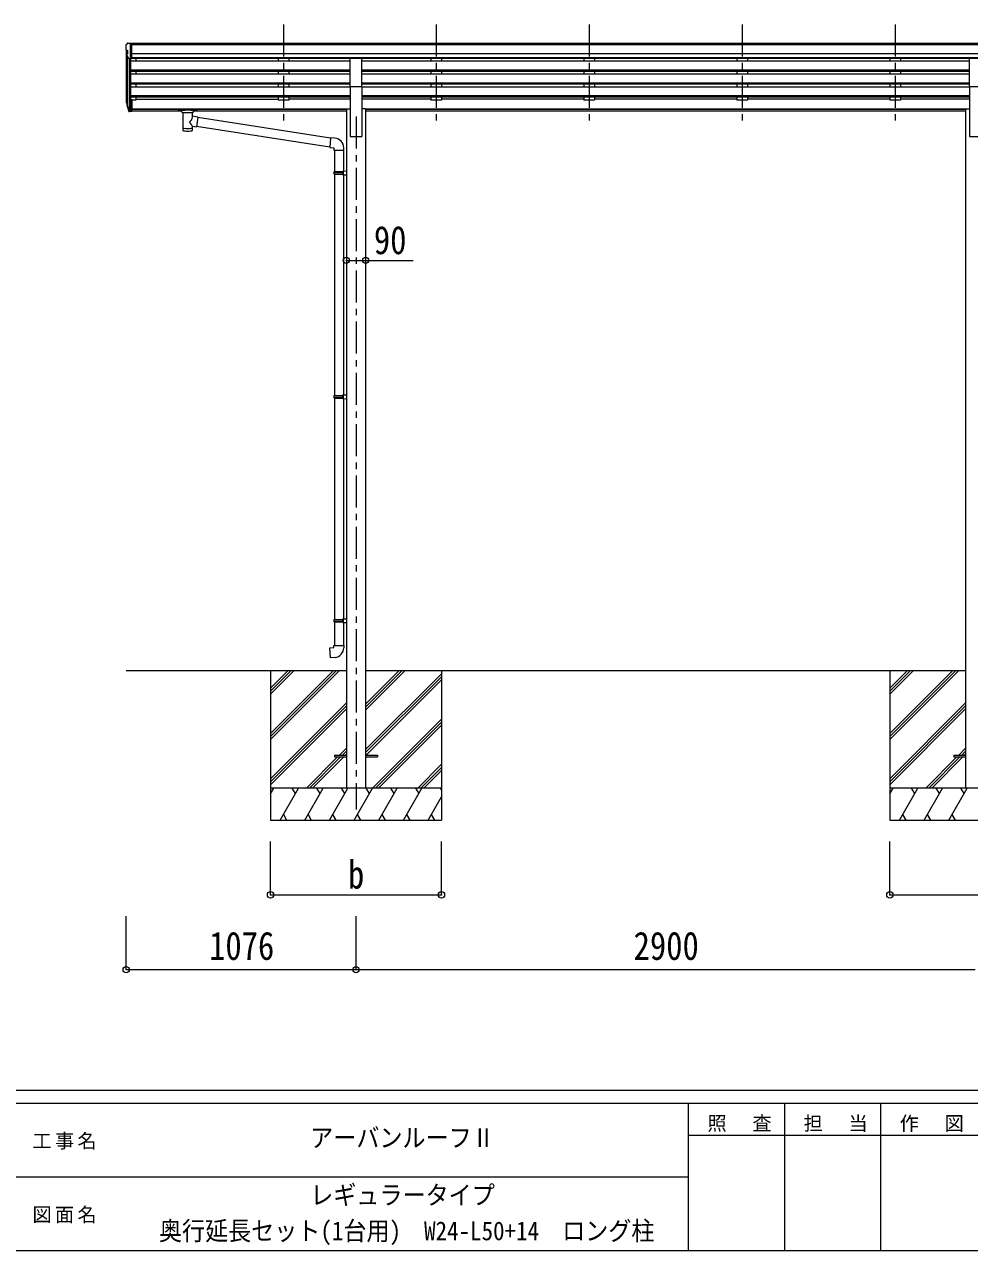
# Model space of a CAD drawing. Units: millimetres at full size, sheet at 1:30; some dimension numbers follow another scale. Extents: x -8432 to 8432, y -5820 to 5820.
# Drawn here: x -407 to 4018, y -5820 to -81 of the extents above; entities that cross this region are included whole.
import ezdxf
from ezdxf.enums import TextEntityAlignment as Align

# ---------------------------------------------------------------- set-up
doc = ezdxf.new("R2010")
doc.units = ezdxf.units.MM
doc.header["$LTSCALE"] = 30
doc.header["$PDMODE"] = 32
doc.header["$PDSIZE"] = 30
doc.linetypes.add('CHAIN1', pattern=[8, 5, -1, 1, -1])
for name, color, linetype, lineweight in [('0-0_0', 7, 'Continuous', 9), ('0-1_本体', 5, 'CHAIN1', 9), ('0-3_ELV2', 4, 'Continuous', 9), ('0-6_OTH_LINE', 6, 'Continuous', 9), ('0-9_OUTLINE', 7, 'Continuous', 9), ('F-0_240', 7, 'Continuous', 9)]:
    doc.layers.add(name, color=color, linetype=linetype, lineweight=lineweight)
doc.styles.add('ＭＳ ゴシック', font='')
doc.styles.get('ＭＳ ゴシック').set_extended_font_data('MS Gothic')

msp = doc.modelspace()

# ---------------------------------------------------------------- linework, layer by layer
at = {"layer": '0-0_0'}
for p, q in [((69.37, -3105.19), (1100.17, -3105.19)), ((745.37, -3105.19), (745.37, -3805.18)), ((745.37, -3399.36), (1039.55, -3105.19)), ((745.37, -3413.5), (1053.7, -3105.19)), ((745.37, -3427.65), (1067.84, -3105.19)), ((745.37, -3215.52), (855.7, -3105.19)), ((745.37, -3201.37), (841.56, -3105.19)), ((745.37, -3187.23), (827.42, -3105.19)), ((1190.57, -3105.19), (4000.17, -3105.19)), ((1190.57, -3290.82), (1376.2, -3105.19)), ((1190.57, -3276.67), (1362.06, -3105.19)), ((1190.57, -3262.53), (1347.92, -3105.19)), ((1190.57, -3474.66), (1545.37, -3119.86)), ((1190.57, -3488.8), (1545.37, -3134.01)), ((1192.83, -3500.69), (1545.37, -3148.15)), ((1545.37, -3105.19), (1545.37, -3805.18)), ((3645.37, -3105.19), (3645.37, -3805.18)), ((3645.37, -3399.36), (3939.55, -3105.19)), ((3645.37, -3413.5), (3953.7, -3105.19)), ((3645.37, -3427.65), (3967.84, -3105.19)), ((3645.37, -3215.52), (3755.7, -3105.19)), ((3645.37, -3201.37), (3741.56, -3105.19)), ((3645.37, -3187.23), (3727.42, -3105.19)), ((745.37, -3611.49), (1100.17, -3256.7)), ((745.37, -3625.64), (1100.17, -3270.84)), ((3645.37, -3611.49), (4000.17, -3256.7)), ((3645.37, -3625.64), (4000.17, -3270.84)), ((745.37, -3639.78), (1100.17, -3284.98)), ((3645.37, -3639.78), (4000.17, -3284.98)), ((1222.18, -3655.18), (1545.37, -3332)), ((1236.32, -3655.18), (1545.37, -3346.14)), ((1250.47, -3655.18), (1545.37, -3360.28)), ((1068.31, -3500.69), (1100.17, -3468.83)), ((1082.46, -3500.69), (1100.17, -3482.97)), ((1096.6, -3500.69), (1100.17, -3497.11)), ((3968.31, -3500.69), (4000.17, -3468.83)), ((3982.46, -3500.69), (4000.17, -3482.97)), ((3996.6, -3500.69), (4000.17, -3497.11)), ((913.81, -3655.18), (1059.31, -3509.69)), ((927.96, -3655.18), (1073.46, -3509.69)), ((942.1, -3655.18), (1087.6, -3509.69)), ((1434.31, -3655.18), (1545.37, -3544.13)), ((1448.46, -3655.18), (1545.37, -3558.27)), ((3813.81, -3655.18), (3959.31, -3509.69)), ((3827.96, -3655.18), (3973.46, -3509.69)), ((3842.1, -3655.18), (3987.6, -3509.69)), ((1462.6, -3655.18), (1545.37, -3572.41)), ((1545.37, -3655.18), (745.37, -3655.18)), ((745.37, -3682.69), (761.25, -3655.18)), ((790.12, -3805.18), (876.72, -3655.18)), ((861.72, -3681.17), (846.72, -3655.18)), ((905.59, -3805.18), (992.19, -3655.18)), ((977.19, -3681.17), (962.19, -3655.18)), ((1021.06, -3805.18), (1107.66, -3655.18)), ((1092.66, -3681.17), (1077.66, -3655.18)), ((1136.53, -3805.18), (1223.13, -3655.18)), ((1208.13, -3681.17), (1193.13, -3655.18)), ((1252, -3805.18), (1338.6, -3655.18)), ((1323.6, -3681.17), (1308.6, -3655.18)), ((1367.47, -3805.18), (1454.07, -3655.18)), ((1424.07, -3655.18), (1439.07, -3681.17)), ((1539.54, -3655.18), (1545.37, -3665.28)), ((4445.37, -3655.18), (3645.37, -3655.18)), ((3645.37, -3682.69), (3661.25, -3655.18)), ((3690.12, -3805.18), (3776.72, -3655.18)), ((3761.72, -3681.17), (3746.72, -3655.18)), ((3805.59, -3805.18), (3892.19, -3655.18)), ((3877.19, -3681.17), (3862.19, -3655.18)), ((3921.06, -3805.18), (4007.66, -3655.18)), ((3992.66, -3681.17), (3977.66, -3655.18)), ((1482.94, -3805.18), (1545.37, -3697.05)), ((805.12, -3779.21), (820.12, -3805.18)), ((920.59, -3779.21), (935.59, -3805.18)), ((1036.06, -3779.2), (1051.06, -3805.18)), ((1151.53, -3779.2), (1166.53, -3805.18)), ((1267, -3779.2), (1282, -3805.18)), ((1382.47, -3779.21), (1397.47, -3805.18)), ((1497.94, -3779.21), (1512.94, -3805.18)), ((3705.12, -3779.21), (3720.12, -3805.18)), ((3820.59, -3779.21), (3835.59, -3805.18)), ((3936.06, -3779.2), (3951.06, -3805.18)), ((745.37, -3805.18), (1545.37, -3805.18)), ((3645.37, -3805.18), (4445.37, -3805.18))]:
    msp.add_line(p, q, dxfattribs=at)
at = {"layer": '0-1_本体'}
for p, q in [((805.37, -80.78), (805.37, -558.3)), ((1521.37, -80.78), (1521.37, -558.3)), ((2237.37, -80.78), (2237.37, -558.3)), ((2953.37, -80.78), (2953.37, -558.3)), ((3669.37, -80.78), (3669.37, -558.3)), ((1145.37, -511.62), (1145.37, -3755.19))]:
    msp.add_line(p, q, dxfattribs=at)
at = {"layer": '0-3_ELV2'}
for p, q in [((74.28, -168.87), (70.22, -174.68)), ((77.37, -168.3), (75.04, -168.45)), ((77.37, -168.3), (95.87, -168.3)), ((89.37, -241.29), (89.37, -168.3)), ((95.87, -168.3), (105.87, -168.39)), ((95.87, -240.29), (95.87, -168.3)), ((5084.87, -169.91), (95.87, -169.91)), ((105.87, -169.91), (105.87, -168.39)), ((67.37, -177.68), (67.37, -178.3)), ((69.37, -198.88), (69.37, -433.54)), ((69.91, -199.49), (75.22, -202.56)), ((81.75, -239.48), (72.75, -223.88)), ((74.34, -226.65), (74.34, -460.25)), ((75.37, -202.82), (75.37, -219.09)), ((5084.87, -175.12), (95.87, -175.12)), ((5094.87, -218.66), (95.87, -218.66)), ((83.37, -240.81), (83.37, -478.69)), ((89.37, -241.29), (84.16, -240.97)), ((95.87, -240.29), (89.37, -240.29)), ((89.37, -241.29), (89.37, -433.91)), ((1117.87, -252.26), (89.37, -252.26)), ((5094.87, -236.51), (95.87, -236.51)), ((1117.87, -239.76), (95.87, -239.76)), ((114.37, -239.76), (114.37, -252.26)), ((780.37, -239.76), (780.37, -252.26)), ((830.37, -239.76), (830.37, -252.16)), ((1117.87, -370.73), (1117.87, -238.93)), ((1117.87, -238.93), (1172.87, -238.93)), ((1172.87, -370.73), (1172.87, -238.93)), ((4017.87, -239.76), (1172.87, -239.76)), ((4017.87, -252.26), (1172.87, -252.26)), ((1496.37, -239.76), (1496.37, -252.26)), ((1546.37, -239.76), (1546.37, -252.16)), ((2212.37, -239.76), (2212.37, -252.26)), ((2262.37, -239.76), (2262.37, -252.16)), ((2928.37, -239.76), (2928.37, -252.26)), ((2978.37, -239.76), (2978.37, -252.16)), ((3644.37, -239.76), (3644.37, -252.26)), ((3694.37, -239.76), (3694.37, -252.16)), ((4017.87, -370.73), (4017.87, -238.93)), ((4017.87, -238.93), (4072.87, -238.93)), ((1117.87, -294.14), (89.37, -294.14)), ((1117.87, -295.64), (89.37, -295.64)), ((1117.87, -299.96), (89.37, -299.96)), ((1117.87, -312.81), (89.37, -312.81)), ((114.37, -299.96), (114.37, -312.81)), ((780.37, -299.96), (780.37, -312.81)), ((830.37, -299.96), (830.37, -312.81)), ((4017.87, -294.14), (1172.87, -294.14)), ((4017.87, -295.64), (1172.87, -295.64)), ((4017.87, -299.96), (1172.87, -299.96)), ((4017.87, -312.81), (1172.87, -312.81)), ((1496.37, -299.96), (1496.37, -312.81)), ((1546.37, -299.96), (1546.37, -312.81)), ((2212.37, -299.96), (2212.37, -312.81)), ((2262.37, -299.96), (2262.37, -312.81)), ((2928.37, -299.96), (2928.37, -312.81)), ((2978.37, -299.96), (2978.37, -312.81)), ((3644.37, -299.96), (3644.37, -312.81)), ((3694.37, -299.96), (3694.37, -312.81)), ((1117.87, -354.69), (89.37, -354.69)), ((1117.87, -356.19), (89.37, -356.19)), ((1117.87, -360.5), (89.37, -360.5)), ((1117.87, -373.36), (89.37, -373.36)), ((114.37, -360.5), (114.37, -373.36)), ((780.37, -360.5), (780.37, -373.26)), ((830.37, -360.5), (830.37, -373.36)), ((1117.87, -370.73), (1117.87, -605.19)), ((1117.87, -370.73), (1172.87, -370.73)), ((4017.87, -354.69), (1172.87, -354.69)), ((4017.87, -356.19), (1172.87, -356.19)), ((4017.87, -360.5), (1172.87, -360.5)), ((1172.87, -370.73), (1172.87, -605.19)), ((4017.87, -373.36), (1172.87, -373.36)), ((1496.37, -360.5), (1496.37, -373.26)), ((1546.37, -360.5), (1546.37, -373.36)), ((2212.37, -360.5), (2212.37, -373.26)), ((2262.37, -360.5), (2262.37, -373.36)), ((2928.37, -360.5), (2928.37, -373.26)), ((2978.37, -360.5), (2978.37, -373.36)), ((3644.37, -360.5), (3644.37, -373.26)), ((3694.37, -360.5), (3694.37, -373.36)), ((4017.87, -370.73), (4017.87, -605.19)), ((4017.87, -370.73), (4072.87, -370.73)), ((70.47, -448.1), (74.34, -456.05)), ((71.07, -446.72), (74.34, -453.78)), ((1117.87, -415.24), (89.37, -415.24)), ((1117.87, -416.73), (89.37, -416.73)), ((1117.87, -421.05), (89.37, -421.05)), ((89.37, -433.91), (89.37, -488.68)), ((95.87, -433.91), (89.37, -433.91)), ((95.87, -433.91), (95.87, -487.94)), ((114.37, -434.54), (95.87, -434.54)), ((114.37, -421.05), (114.37, -434.54)), ((114.37, -429.6), (780.37, -429.6)), ((780.37, -421.05), (780.37, -434.54)), ((830.37, -434.54), (780.37, -434.54)), ((830.37, -421.05), (830.37, -434.54)), ((1117.87, -429.6), (830.37, -429.6)), ((4017.87, -415.24), (1172.87, -415.24)), ((4017.87, -416.73), (1172.87, -416.73)), ((4017.87, -421.05), (1172.87, -421.05)), ((1496.37, -429.6), (1172.87, -429.6)), ((1496.37, -421.05), (1496.37, -434.54)), ((1546.37, -434.54), (1496.37, -434.54)), ((1546.37, -421.05), (1546.37, -434.54)), ((2212.37, -429.6), (1546.37, -429.6)), ((2212.37, -421.05), (2212.37, -434.54)), ((2262.37, -434.54), (2212.37, -434.54)), ((2262.37, -421.05), (2262.37, -434.54)), ((2928.37, -429.6), (2262.37, -429.6)), ((2928.37, -421.05), (2928.37, -434.54)), ((2978.37, -434.54), (2928.37, -434.54)), ((2978.37, -421.05), (2978.37, -434.54)), ((3644.37, -429.6), (2978.37, -429.6)), ((3644.37, -421.05), (3644.37, -434.54)), ((3694.37, -434.54), (3644.37, -434.54)), ((3694.37, -421.05), (3694.37, -434.54)), ((4017.87, -429.6), (3694.37, -429.6)), ((72.78, -459.37), (73.12, -463.78)), ((73.12, -463.78), (81.93, -487.33)), ((73.74, -463.21), (81.93, -479.39)), ((82.94, -478.26), (75.18, -462.86)), ((89.37, -478.94), (84.24, -478.94)), ((89.37, -480.75), (84.53, -480.75)), ((89.37, -488.68), (84.53, -488.68)), ((95.87, -474.04), (89.37, -474.04)), ((95.87, -478.92), (89.37, -478.92)), ((95.87, -487.94), (89.37, -487.94)), ((1100.17, -476.61), (95.87, -476.61)), ((1100.17, -478.01), (95.87, -478.01)), ((329.87, -485.7), (95.87, -485.7)), ((1100.17, -485.7), (383.87, -485.7)), ((1100.17, -476.19), (1100.17, -3655.19)), ((1100.17, -476.19), (1117.87, -476.19)), ((1190.57, -476.19), (1172.87, -476.19)), ((1190.57, -476.19), (1190.57, -3655.19)), ((4000.17, -476.61), (1190.57, -476.61)), ((4000.17, -478.01), (1190.57, -478.01)), ((4000.17, -485.7), (1190.57, -485.7)), ((4000.17, -476.19), (4000.17, -3655.19)), ((4000.17, -476.19), (4017.87, -476.19)), ((1117.87, -605.19), (1172.87, -605.19)), ((4017.87, -605.19), (4072.87, -605.19)), ((1045.37, -3500.69), (1045.37, -3509.69)), ((1045.37, -3500.69), (1100.17, -3500.69)), ((1190.57, -3500.69), (1245.37, -3500.69)), ((1245.37, -3500.69), (1245.37, -3509.69)), ((3945.37, -3500.69), (3945.37, -3509.69)), ((3945.37, -3500.69), (4000.17, -3500.69)), ((1045.37, -3509.69), (1100.17, -3509.69)), ((1190.57, -3509.69), (1245.37, -3509.69)), ((3945.37, -3509.69), (4000.17, -3509.69))]:
    msp.add_line(p, q, dxfattribs=at)
for centre, radius, start, end in [((75.1, -169.44), 1, 93.5, 145), ((70.37, -177.68), 3, 93, 180), ((269.37, -178.3), 202, 180, 184.94904), ((74.28, -195.12), 6.18, 185.7035, 224.99897), ((75.34, -222.38), 3, 94.7167, 210), ((75.07, -219.09), 0.3, 274.7167, 0), ((75.07, -202.82), 0.3, 0, 60), ((84.35, -237.98), 3, 210, 266.5), ((98.56, -438.98), 29.53, 186.50806, 197.98144), ((99.96, -437.22), 30.41, 187.1552, 198.19734)]:
    msp.add_arc(centre, radius, start, end, dxfattribs=at)
for centre, major_axis, ratio, start_param, end_param in [((158.02, -439.41), (-89.06, 1.43), 0.57596, 6.1962358, 6.3678173), ((157.23, -432.74), (87.93, 4.42), 0.541684, 3.0659337, 3.2228513), ((74.08, -459.37), (1.3, 0), 0.90356, 1.3700892, 3.347195), ((160, -443.18), (-89.07, 0), 0.90356, 0.2056023, 0.2515348), ((159.29, -439.32), (-88.05, 0), 0.90356, 0.2662965, 0.3003836), ((84.53, -478.04), (-3, 0), 0.90356, 0.5235988, 1.5707963), ((84.53, -485.97), (3, 0), 0.90356, 3.6651914, 4.712389), ((84.24, -477.58), (-1.5, 0), 0.90356, 0.5235988, 1.5707963)]:
    msp.add_ellipse(centre, major_axis=major_axis, ratio=ratio, start_param=start_param, end_param=end_param, dxfattribs=at)
at = {"layer": '0-6_OTH_LINE'}
for p, q in [((1100.17, -1184.74), (1190.57, -1184.74)), ((745.37, -4155.18), (745.37, -3905.2)), ((1545.37, -4155.18), (1545.37, -3905.2)), ((3645.37, -4155.18), (3645.37, -3905.2)), ((745.37, -4155.18), (1545.37, -4155.18)), ((3645.37, -4155.18), (4445.37, -4155.18)), ((69.37, -4505.18), (69.37, -4255.18)), ((1145.37, -4505.18), (1145.37, -4255.18)), ((69.37, -4505.18), (1145.37, -4505.18)), ((1145.37, -4505.18), (4045.37, -4505.18))]:
    msp.add_line(p, q, dxfattribs=at)
at = {"layer": '0-6_OTH_LINE', "lineweight": 18}
msp.add_line((1190.57, -1184.74), (1412.52, -1184.74), dxfattribs=at)
at = {"layer": '0-6_OTH_LINE'}
for p in [(1100.17, -1184.74), (1190.57, -1184.74), (745.37, -4155.18), (1545.37, -4155.18), (3645.37, -4155.18), (69.37, -4505.18), (1145.37, -4505.18)]:
    msp.add_point(p, dxfattribs=at)
at = {"layer": '0-9_OUTLINE'}
for p, q in [((313.37, -478.79), (313.37, -484.54)), ((315.37, -478.12), (398.37, -478.12)), ((315.37, -480.3), (398.37, -480.3)), ((315.37, -485.21), (329.87, -485.21)), ((329.87, -490.85), (329.87, -484.3)), ((333.97, -491.77), (333.96, -577.21)), ((379.77, -510.52), (379.77, -491.77)), ((404.99, -514.42), (379.77, -510.51)), ((383.87, -490.85), (383.87, -484.3)), ((383.87, -485.21), (398.37, -485.21)), ((404.99, -514.42), (397.97, -559.68)), ((400.37, -478.79), (400.37, -484.54)), ((1025.99, -612.82), (404.68, -516.44)), ((379.79, -577.21), (379.77, -556.55)), ((379.77, -556.86), (397.97, -559.68)), ((1022.32, -654.76), (398.24, -557.94)), ((1046.99, -612.78), (1026.15, -610.96)), ((1042.06, -668.53), (1088.06, -668.53)), ((1044.17, -668.53), (1044.17, -769.25)), ((1086.17, -668.53), (1086.17, -766.69)), ((1088.06, -668.53), (1088.06, -657.61)), ((1042.17, -771.25), (1043.17, -769.25)), ((1042.17, -771.25), (1086.17, -771.25)), ((1042.17, -771.25), (1042.17, -779.25)), ((1042.17, -779.25), (1086.17, -779.25)), ((1042.17, -779.25), (1043.17, -781.25)), ((1043.17, -769.25), (1086.17, -769.25)), ((1043.17, -781.25), (1086.17, -781.25)), ((1044.17, -781.25), (1044.17, -1817.44)), ((1081.7, -771.25), (1081.27, -769.25)), ((1084.17, -766.75), (1100.17, -766.28)), ((1084.17, -768.75), (1084.17, -766.75)), ((1084.17, -768.75), (1086.17, -768.75)), ((1084.17, -783.75), (1084.17, -781.75)), ((1084.17, -783.75), (1100.17, -784.22)), ((1086.17, -783.81), (1086.17, -1814.88)), ((1100.17, -766.28), (1100.17, -784.22)), ((1042.17, -1819.44), (1043.17, -1817.44)), ((1042.17, -1819.44), (1086.17, -1819.44)), ((1042.17, -1819.44), (1042.17, -1827.44)), ((1042.17, -1827.44), (1086.17, -1827.44)), ((1042.17, -1827.44), (1043.17, -1829.44)), ((1043.17, -1817.44), (1086.17, -1817.44)), ((1043.17, -1829.44), (1086.17, -1829.44)), ((1044.17, -1829.44), (1044.17, -2865.63)), ((1081.7, -1819.44), (1081.27, -1817.44)), ((1084.17, -1814.94), (1100.17, -1814.47)), ((1084.17, -1816.94), (1084.17, -1814.94)), ((1084.17, -1816.94), (1086.17, -1816.94)), ((1084.17, -1831.94), (1084.17, -1829.94)), ((1084.17, -1831.94), (1100.17, -1832.41)), ((1086.17, -1832), (1086.17, -2863.07)), ((1100.17, -1814.47), (1100.17, -1832.41)), ((1042.17, -2867.63), (1043.17, -2865.63)), ((1042.17, -2867.63), (1086.17, -2867.63)), ((1042.17, -2867.63), (1042.17, -2875.63)), ((1043.17, -2865.63), (1086.17, -2865.63)), ((1081.7, -2867.63), (1081.27, -2865.63)), ((1084.17, -2863.13), (1100.17, -2862.66)), ((1084.17, -2865.13), (1084.17, -2863.13)), ((1084.17, -2865.13), (1086.17, -2865.13)), ((1100.17, -2862.66), (1100.17, -2880.6)), ((1042.17, -2875.63), (1086.17, -2875.63)), ((1042.17, -2875.63), (1043.17, -2877.63)), ((1043.17, -2877.63), (1086.17, -2877.63)), ((1044.17, -2877.63), (1044.17, -2987.63)), ((1084.17, -2880.13), (1084.17, -2878.13)), ((1084.17, -2880.13), (1100.17, -2880.6)), ((1086.17, -2880.19), (1086.17, -2987.63)), ((1042.17, -2987.63), (1088.17, -2987.63)), ((1042.17, -2997.63), (1042.17, -2987.63)), ((1088.17, -2987.63), (1088.17, -2998.54))]:
    msp.add_line(p, q, dxfattribs=at)
for points in [[(313.37, -478.79), (313.41, -478.59), (313.49, -478.45), (313.59, -478.36), (313.69, -478.3), (313.81, -478.25), (314.11, -478.19), (314.6, -478.14), (315.14, -478.12), (315.37, -478.12)], [(313.37, -484.54), (313.41, -484.74), (313.49, -484.88), (313.59, -484.97), (313.69, -485.03), (313.81, -485.08), (314.11, -485.14), (314.6, -485.18), (315.14, -485.21), (315.37, -485.21)], [(398.37, -478.12), (398.73, -478.13), (399.26, -478.15), (399.71, -478.2), (400.01, -478.28), (400.18, -478.38), (400.3, -478.52), (400.37, -478.7), (400.37, -478.79)], [(398.37, -485.21), (398.73, -485.2), (399.26, -485.18), (399.71, -485.13), (400.01, -485.05), (400.18, -484.95), (400.3, -484.81), (400.37, -484.63), (400.37, -484.54)], [(1026.15, -610.96), (1022.14, -656.79), (1042.06, -658.53), (1042.06, -668.53)], [(1081.7, -771.25), (1081.7, -779.25), (1081.27, -781.25)], [(1084.17, -781.75), (1086.17, -781.75), (1086.17, -768.75)], [(1081.7, -1819.44), (1081.7, -1827.44), (1081.27, -1829.44)], [(1084.17, -1829.94), (1086.17, -1829.94), (1086.17, -1816.94)], [(1081.7, -2867.63), (1081.7, -2875.63), (1081.27, -2877.63)], [(1084.17, -2878.13), (1086.17, -2878.13), (1086.17, -2865.13)], [(1047.1, -3043.37), (1026.26, -3045.2), (1022.25, -2999.37), (1042.17, -2997.63)]]:
    msp.add_lwpolyline(points, dxfattribs=at)
for centre, start, end in [((1043.06, -657.61), 0, 85), ((1043.17, -2998.54), 275, 0)]:
    msp.add_arc(centre, 45, start, end, dxfattribs=at)
for centre, major_axis, ratio, start_param, end_param in [((315.37, -480.52), (2, 0), 0.109601, 3.1415927, 4.712389), ((356.87, -490.77), (27.06, 0), 0.069685, 3.1415927, 6.2831853), ((356.87, -484.3), (27, 0), 0.070066, 6.2831853, 9.424778), ((356.87, -537.05), (-22.81, -26.62), 0.234429, 1.6855472, 3.1268519), ((367.87, -488.29), (16, 0), 0.361356, 6.2636979, 6.2831853), ((398.37, -480.52), (2, 0), 0.109601, 4.712389, 6.2831853), ((356.87, -564.77), (22.91, 0), 0.122865, 3.1415927, 6.2831853), ((359.42, -534.41), (20.32, -22.25), 0.045535, 0.0389954, 1.3075346), ((356.87, -577.21), (22.92, 0), 0.101955, 3.1415499, 6.2833984)]:
    msp.add_ellipse(centre, major_axis=major_axis, ratio=ratio, start_param=start_param, end_param=end_param, dxfattribs=at)
at = {"layer": 'F-0_240', "color": 5}
for p, q in [((-8432.06, -5070), (8007.94, -5070)), ((-8432.06, -5130), (5341.19, -5130)), ((2701.18, -5130), (2701.18, -5820)), ((3151.18, -5130), (3151.18, -5820)), ((3601.18, -5130), (3601.18, -5820)), ((2701.18, -5280), (4501.18, -5280)), ((-3448.82, -5475), (2701.18, -5475)), ((-8432.06, -5820), (8007.94, -5820))]:
    msp.add_line(p, q, dxfattribs=at)

# ---------------------------------------------------------------- texts
at = {"layer": '0-6_OTH_LINE', "color": 7, "style": 'ＭＳ ゴシック', "width": 0.85}
for s, p in [('90', (1229.07, -1195.31)), ('b', (1107.87, -4165.18)), ('1076', (457.37, -4499.18)), ('2900', (2445.37, -4499.18))]:
    msp.add_text(s, height=132, dxfattribs=at).set_placement(p, align=Align.BOTTOM_LEFT)
at = {"layer": 'F-0_240', "style": 'ＭＳ ゴシック', "width": 0.9}
for s, p in [('アーバンルーフⅡ', (931.18, -5362.5)), ('レギュラータイプ', (931.18, -5630.88)), ('奥行延長セット(1台用)\u3000W24-L50+14\u3000ロング柱', (222.43, -5798.5))]:
    msp.add_text(s, height=87.98, dxfattribs=at).set_placement(p, align=Align.BOTTOM_LEFT)
at = {"layer": 'F-0_240', "char_height": 65.98, "attachment_point": 7, "style": 'ＭＳ ゴシック'}
for s, insert in [('\\T1.17;照\u3000査', (2791.19, -5265)), ('\\T1.17;担\u3000当', (3241.19, -5265)), ('\\T1.17;作\u3000図', (3691.18, -5265)), ('\\T1.17;工事名', (-369.71, -5347.5)), ('\\T1.17;図面名', (-369.71, -5692.5))]:
    msp.add_mtext(s, dxfattribs=dict(at, insert=insert))

doc.saveas('drawing.dxf')
